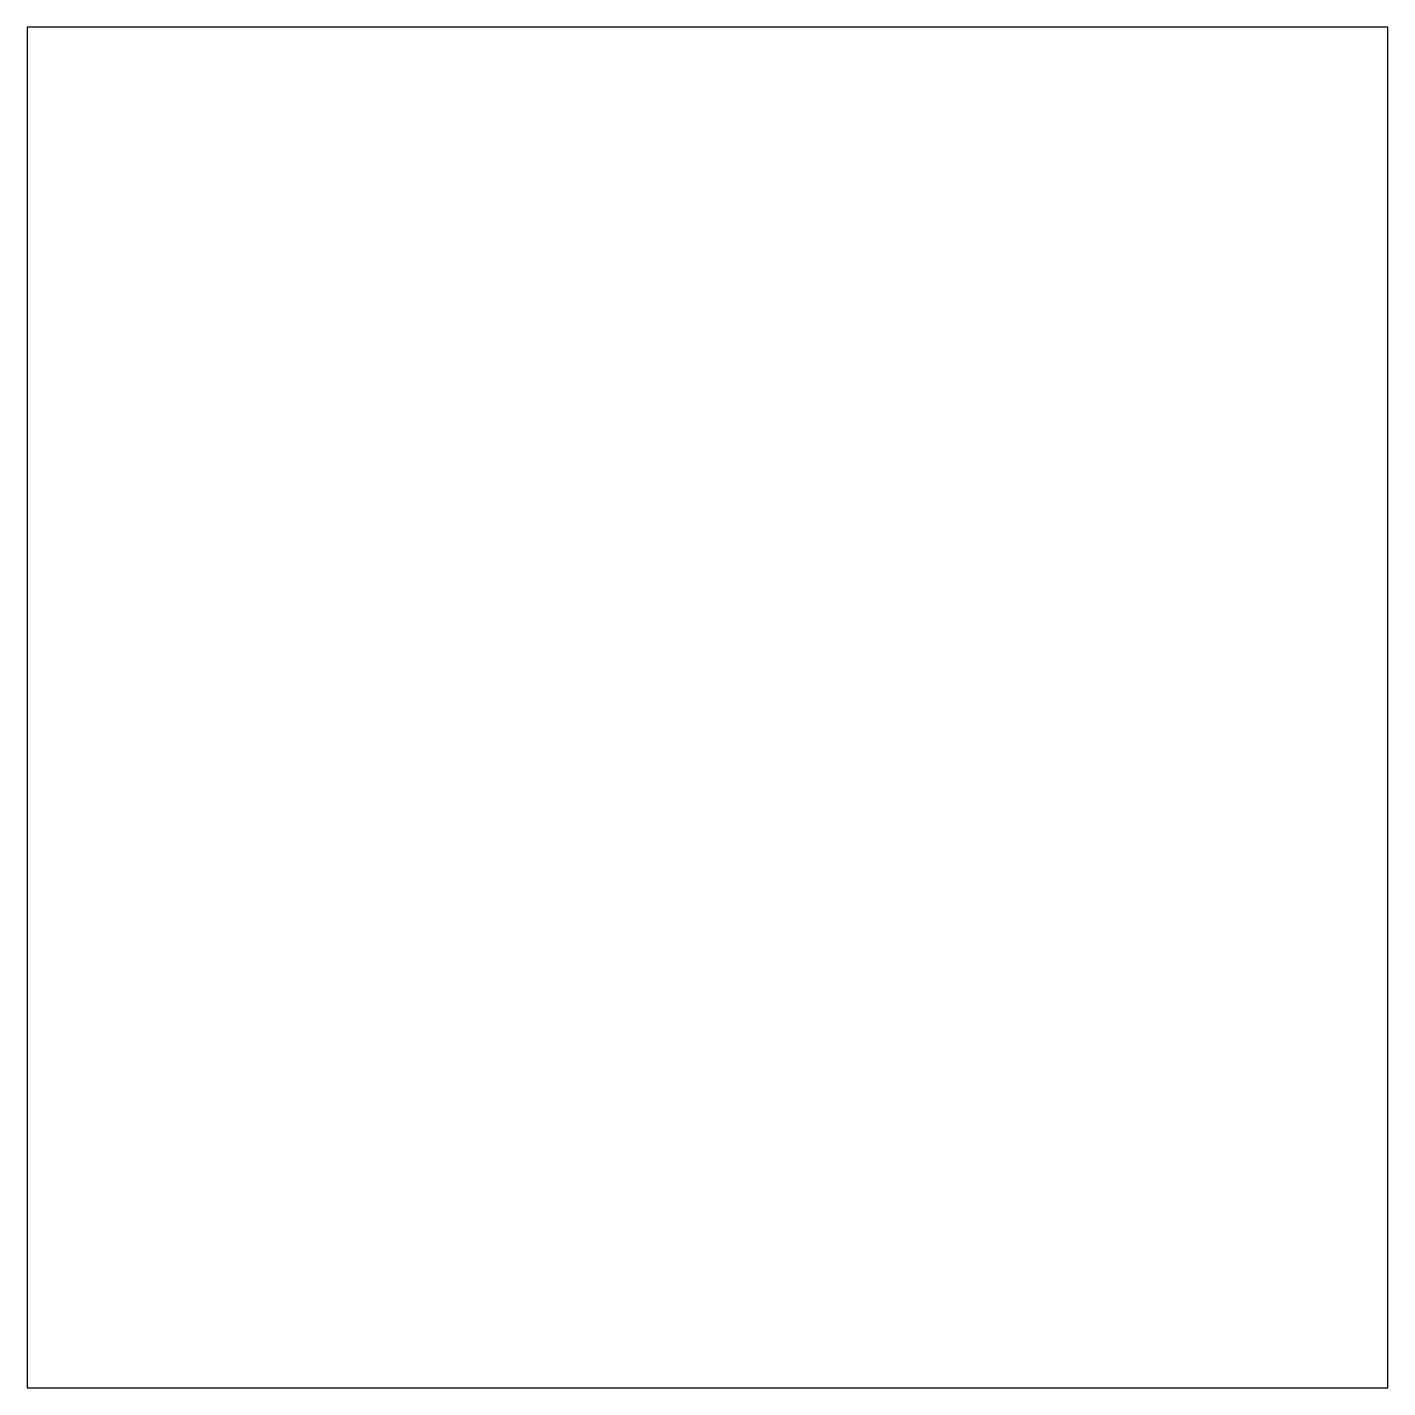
# Model space of a CAD drawing. Header units: metres. Extents: x 100 to 200, y 100 to 200.
import ezdxf

# ---------------------------------------------------------------- set-up
doc = ezdxf.new("R2010")
doc.units = ezdxf.units.M

msp = doc.modelspace()

# ---------------------------------------------------------------- linework, layer by layer
at = {"layer": 'snijlijnen'}
for p, q in [((200, 200), (100, 200)), ((100, 200), (100, 100)), ((200, 100), (200, 200)), ((100, 100), (200, 100))]:
    msp.add_line(p, q, dxfattribs=at)

doc.saveas('drawing.dxf')
